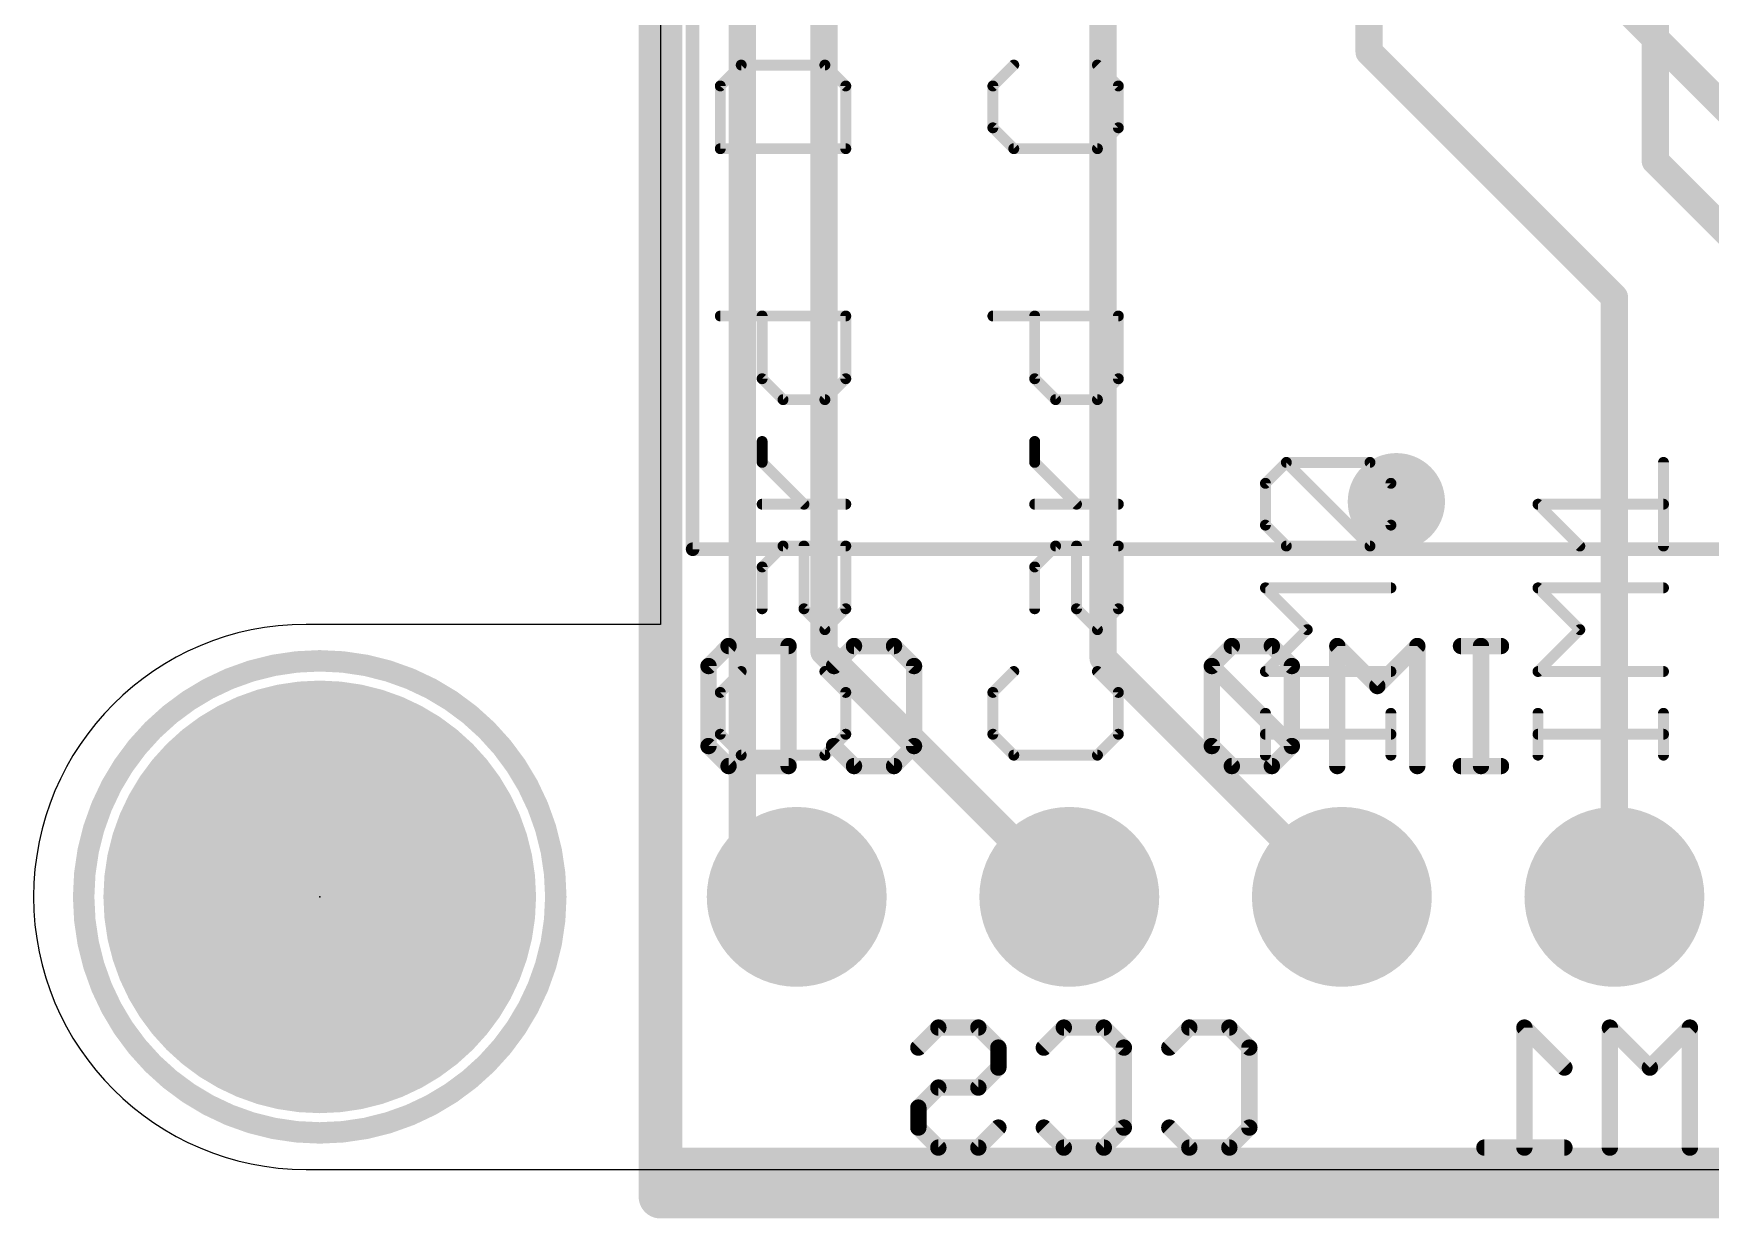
# Model space of a CAD drawing. Extents: x -31.2 to 31.2, y -41.1 to 40.8.
# Drawn here: x -31.24 to -15.61, y -41.1 to -30.05 of the extents above; entities that cross this region are included whole.
import ezdxf

# ---------------------------------------------------------------- set-up
doc = ezdxf.new("R2010")
doc.units = 0
for name, color, linetype in [('1', 12, 'CONTINUOUS'), ('16', 132, 'CONTINUOUS'), ('17', 110, 'CONTINUOUS'), ('18', 110, 'CONTINUOUS'), ('20', 53, 'CONTINUOUS'), ('21', 40, 'CONTINUOUS'), ('22', 6, 'CONTINUOUS'), ('23', 40, 'CONTINUOUS'), ('41', 12, 'CONTINUOUS'), ('51', 253, 'CONTINUOUS')]:
    doc.layers.add(name, color=color, linetype=linetype)

# ---------------------------------------------------------------- blocks, each defined once
blk = doc.blocks.new('RECT')
blk.add_solid([(-0.5, -0.5), (0.5, -0.5), (-0.5, 0.5), (0.5, 0.5)])
blk = doc.blocks.new('ROUNDP')
at = {"const_width": 0.5}
blk.add_lwpolyline([(0, -0.25, 1), (0, 0.25, 1), (0, -0.25)], format="xyb", dxfattribs=at)
blk = doc.blocks.new('ROUNDV')
at = {"const_width": 0.5}
blk.add_lwpolyline([(0, -0.25, 1), (0, 0.25, 1), (0, -0.25)], format="xyb", dxfattribs=at)

msp = doc.modelspace()

# ---------------------------------------------------------------- linework, layer by layer
at = {"layer": '1'}
for points, const_width in [([(-25.4, 40.64), (-25.4, -40.64)], 0.4064), ([(-24.638, -37.592), (-24.638, 13.462)], 0.254), ([(-23.876, -35.814), (-23.876, -15.367)], 0.254), ([(-21.275, -35.875), (-21.275, -26.985)], 0.254), ([(-18.796, -30.226), (-18.796, -27.305)], 0.254), ([(-16.129, -31.242), (-16.129, -27.686)], 0.254), ([(-16.51, -32.512), (-18.796, -30.226)], 0.254), ([(-13.97, -33.401), (-16.129, -31.242)], 0.254), ([(-16.51, -38.1), (-16.51, -32.512)], 0.254), ([(-21.59, -38.1), (-23.876, -35.814)], 0.254), ([(-19.05, -38.1), (-21.275, -35.875)], 0.254), ([(-24.13, -38.1), (-24.638, -37.592)], 0.254), ([(-25.4, -40.64), (25.4, -40.64)], 0.4064)]:
    msp.add_lwpolyline(points, dxfattribs=dict(at, const_width=const_width))
for points, const_width in [([(-18.7511, -30.1811, 1), (-18.8409, -30.2709)], 0.127), ([(-18.8595, -30.226, 1), (-18.7325, -30.226)], 0.127), ([(-16.0841, -31.1971, 1), (-16.1739, -31.2869)], 0.127), ([(-16.1925, -31.242, 1), (-16.0655, -31.242)], 0.127), ([(-16.4465, -32.512, 1), (-16.5735, -32.512)], 0.127), ([(-16.5549, -32.5569, 1), (-16.4651, -32.4671)], 0.127), ([(-23.8311, -35.7691, 1), (-23.9209, -35.8589)], 0.127), ([(-23.9395, -35.814, 1), (-23.8125, -35.814)], 0.127), ([(-21.2301, -35.8301, 1), (-21.3199, -35.9199)], 0.127), ([(-21.3385, -35.875, 1), (-21.2115, -35.875)], 0.127), ([(-24.5931, -37.5471, 1), (-24.6829, -37.6369)], 0.127), ([(-24.7015, -37.592, 1), (-24.5745, -37.592)], 0.127), ([(-24.1749, -38.1449, 1), (-24.0851, -38.0551)], 0.127), ([(-21.6349, -38.1449, 1), (-21.5451, -38.0551)], 0.127), ([(-19.0949, -38.1449, 1), (-19.0051, -38.0551)], 0.127), ([(-16.5735, -38.1, 1), (-16.4465, -38.1)], 0.127), ([(-25.4, -40.5384, 1), (-25.4, -40.7416)], 0.2032), ([(-25.5016, -40.64, 1), (-25.2984, -40.64)], 0.2032)]:
    msp.add_lwpolyline(points, format="xyb", dxfattribs=dict(at, const_width=const_width))
at = {"layer": '16'}
for points, const_width in [([(-25.4, 40.386), (-25.4, -40.894)], 0.4064), ([(-24.765, -21.463), (-10.16, -36.068)], 0.254), ([(-25.4, -40.894), (25.4, -40.894)], 0.4064)]:
    msp.add_lwpolyline(points, dxfattribs=dict(at, const_width=const_width))
at = {"layer": '16', "const_width": 0.2032}
for points in [[(-25.4, -40.7924, 1), (-25.4, -40.9956)], [(-25.5016, -40.894, 1), (-25.2984, -40.894)]]:
    msp.add_lwpolyline(points, format="xyb", dxfattribs=at)
at = {"layer": '20'}
for p, q in [((-25.4, 35.56), (-25.4, -35.56)), ((-25.4, -35.56), (-28.702, -35.56)), ((-28.702, -40.64), (28.702, -40.64))]:
    msp.add_line(p, q, dxfattribs=at)
for start, end in [(90, 180), (180, 270)]:
    msp.add_arc((-28.702, -38.1), 2.54, start, end, dxfattribs=at)
at = {"layer": '21', "const_width": 0.1016}
for points in [[(-24.6473, -30.3475), (-24.8422, -30.5424)], [(-23.8677, -30.3475), (-24.6473, -30.3475)], [(-23.6728, -30.5424), (-23.8677, -30.3475)], [(-22.1073, -30.3475), (-22.3022, -30.5424)], [(-21.1328, -30.5424), (-21.3277, -30.3475)], [(-24.8422, -30.5424), (-24.8422, -31.1271)], [(-23.6728, -31.1271), (-23.6728, -30.5424)], [(-22.3022, -30.5424), (-22.3022, -30.9322)], [(-21.1328, -30.9322), (-21.1328, -30.5424)], [(-22.3022, -30.9322), (-22.1073, -31.1271)], [(-21.3277, -31.1271), (-21.1328, -30.9322)], [(-24.8422, -31.1271), (-23.6728, -31.1271)], [(-22.1073, -31.1271), (-21.3277, -31.1271)], [(-24.8422, -32.6863), (-23.6728, -32.6863)], [(-24.4524, -33.271), (-24.4524, -32.6863)], [(-23.6728, -32.6863), (-23.6728, -33.271)], [(-22.3022, -32.6863), (-21.1328, -32.6863)], [(-21.9124, -33.271), (-21.9124, -32.6863)], [(-21.1328, -32.6863), (-21.1328, -33.271)], [(-24.2575, -33.4659), (-24.4524, -33.271)], [(-23.6728, -33.271), (-23.8677, -33.4659)], [(-21.7175, -33.4659), (-21.9124, -33.271)], [(-21.1328, -33.271), (-21.3277, -33.4659)], [(-23.8677, -33.4659), (-24.2575, -33.4659)], [(-21.3277, -33.4659), (-21.7175, -33.4659)], [(-24.4524, -34.0506), (-24.4524, -33.8557)], [(-21.9124, -34.0506), (-21.9124, -33.8557)], [(-24.0626, -34.4404), (-24.4524, -34.0506)], [(-21.5226, -34.4404), (-21.9124, -34.0506)], [(-19.7622, -34.2455), (-19.5673, -34.0506)], [(-19.5673, -34.0506), (-18.7877, -34.0506)], [(-18.7877, -34.8302), (-19.5673, -34.0506)], [(-18.7877, -34.0506), (-18.5928, -34.2455)], [(-16.0528, -34.8302), (-16.0528, -34.0506)], [(-19.7622, -34.6353), (-19.7622, -34.2455)], [(-18.5928, -34.2455), (-18.5928, -34.6353)], [(-23.6728, -34.4404), (-24.4524, -34.4404)], [(-21.1328, -34.4404), (-21.9124, -34.4404)], [(-16.8324, -34.8302), (-17.2222, -34.4404)], [(-17.2222, -34.4404), (-16.0528, -34.4404)], [(-19.5673, -34.8302), (-19.7622, -34.6353)], [(-18.5928, -34.6353), (-18.7877, -34.8302)], [(-24.4524, -35.0251), (-24.2575, -34.8302)], [(-24.2575, -34.8302), (-23.6728, -34.8302)], [(-24.0626, -35.4149), (-24.0626, -34.8302)], [(-23.6728, -34.8302), (-23.6728, -35.4149)], [(-21.9124, -35.0251), (-21.7175, -34.8302)], [(-21.7175, -34.8302), (-21.1328, -34.8302)], [(-21.5226, -35.4149), (-21.5226, -34.8302)], [(-21.1328, -34.8302), (-21.1328, -35.4149)], [(-18.7877, -34.8302), (-19.5673, -34.8302)], [(-24.4524, -35.4149), (-24.4524, -35.0251)], [(-21.9124, -35.4149), (-21.9124, -35.0251)], [(-19.3724, -35.6098), (-19.7622, -35.22)], [(-19.7622, -35.22), (-18.5928, -35.22)], [(-16.8324, -35.6098), (-17.2222, -35.22)], [(-17.2222, -35.22), (-16.0528, -35.22)], [(-23.8677, -35.6098), (-24.0626, -35.4149)], [(-23.6728, -35.4149), (-23.8677, -35.6098)], [(-21.3277, -35.6098), (-21.5226, -35.4149)], [(-21.1328, -35.4149), (-21.3277, -35.6098)], [(-19.7622, -35.9996), (-19.3724, -35.6098)], [(-17.2222, -35.9996), (-16.8324, -35.6098)], [(-24.6473, -35.9996), (-24.8422, -36.1945)], [(-23.6728, -36.1945), (-23.8677, -35.9996)], [(-22.1073, -35.9996), (-22.3022, -36.1945)], [(-21.1328, -36.1945), (-21.3277, -35.9996)], [(-18.5928, -35.9996), (-19.7622, -35.9996)], [(-16.0528, -35.9996), (-17.2222, -35.9996)], [(-24.8422, -36.1945), (-24.8422, -36.5843)], [(-23.6728, -36.5843), (-23.6728, -36.1945)], [(-22.3022, -36.1945), (-22.3022, -36.5843)], [(-21.1328, -36.5843), (-21.1328, -36.1945)], [(-19.7622, -36.7792), (-19.7622, -36.3894)], [(-18.5928, -36.7792), (-18.5928, -36.3894)], [(-17.2222, -36.7792), (-17.2222, -36.3894)], [(-16.0528, -36.7792), (-16.0528, -36.3894)], [(-24.8422, -36.5843), (-24.6473, -36.7792)], [(-23.8677, -36.7792), (-23.6728, -36.5843)], [(-22.3022, -36.5843), (-22.1073, -36.7792)], [(-21.3277, -36.7792), (-21.1328, -36.5843)], [(-18.5928, -36.5843), (-19.7622, -36.5843)], [(-16.0528, -36.5843), (-17.2222, -36.5843)], [(-24.6473, -36.7792), (-23.8677, -36.7792)], [(-22.1073, -36.7792), (-21.3277, -36.7792)]]:
    msp.add_lwpolyline(points, dxfattribs=at)
at = {"layer": '21'}
for points, const_width in [([(-24.6473, -30.3221, 1), (-24.6473, -30.3729)], 0.0508), ([(-24.6293, -30.3655, 1), (-24.6653, -30.3296)], 0.0508), ([(-23.8497, -30.3296, 1), (-23.8857, -30.3655)], 0.0508), ([(-23.8677, -30.3729, 1), (-23.8677, -30.3221)], 0.0508), ([(-22.0893, -30.3655, 1), (-22.1253, -30.3296)], 0.0508), ([(-21.3097, -30.3296, 1), (-21.3457, -30.3655)], 0.0508), ([(-24.8168, -30.5424, 1), (-24.8676, -30.5424)], 0.0508), ([(-24.8602, -30.5245, 1), (-24.8242, -30.5604)], 0.0508), ([(-23.6474, -30.5424, 1), (-23.6982, -30.5424)], 0.0508), ([(-23.6908, -30.5604, 1), (-23.6548, -30.5245)], 0.0508), ([(-22.2768, -30.5424, 1), (-22.3276, -30.5424)], 0.0508), ([(-22.3202, -30.5245, 1), (-22.2842, -30.5604)], 0.0508), ([(-21.1074, -30.5424, 1), (-21.1582, -30.5424)], 0.0508), ([(-21.1508, -30.5604, 1), (-21.1148, -30.5245)], 0.0508), ([(-22.2842, -30.9143, 1), (-22.3202, -30.9502)], 0.0508), ([(-22.3276, -30.9322, 1), (-22.2768, -30.9322)], 0.0508), ([(-21.1582, -30.9322, 1), (-21.1074, -30.9322)], 0.0508), ([(-21.1148, -30.9502, 1), (-21.1508, -30.9143)], 0.0508), ([(-24.8422, -31.1017, 1), (-24.8422, -31.1525)], 0.0508), ([(-23.6728, -31.1525, 1), (-23.6728, -31.1017)], 0.0508), ([(-22.1073, -31.1017, 1), (-22.1073, -31.1525)], 0.0508), ([(-22.1253, -31.1451, 1), (-22.0893, -31.1092)], 0.0508), ([(-21.3457, -31.1092, 1), (-21.3097, -31.1451)], 0.0508), ([(-21.3277, -31.1525, 1), (-21.3277, -31.1017)], 0.0508), ([(-24.8676, -31.1271, 1), (-24.8168, -31.1271)], 0.0508), ([(-23.6982, -31.1271, 1), (-23.6474, -31.1271)], 0.0508), ([(-24.8422, -32.6609, 1), (-24.8422, -32.7117)], 0.0508), ([(-24.427, -32.6863, 1), (-24.4778, -32.6863)], 0.0508), ([(-23.6474, -32.6863, 1), (-23.6982, -32.6863)], 0.0508), ([(-23.6728, -32.7117, 1), (-23.6728, -32.6609)], 0.0508), ([(-22.3022, -32.6609, 1), (-22.3022, -32.7117)], 0.0508), ([(-21.887, -32.6863, 1), (-21.9378, -32.6863)], 0.0508), ([(-21.1074, -32.6863, 1), (-21.1582, -32.6863)], 0.0508), ([(-21.1328, -32.7117, 1), (-21.1328, -32.6609)], 0.0508), ([(-24.4344, -33.2531, 1), (-24.4704, -33.289)], 0.0508), ([(-24.4778, -33.271, 1), (-24.427, -33.271)], 0.0508), ([(-23.6982, -33.271, 1), (-23.6474, -33.271)], 0.0508), ([(-23.6548, -33.289, 1), (-23.6908, -33.2531)], 0.0508), ([(-21.8944, -33.2531, 1), (-21.9304, -33.289)], 0.0508), ([(-21.9378, -33.271, 1), (-21.887, -33.271)], 0.0508), ([(-21.1582, -33.271, 1), (-21.1074, -33.271)], 0.0508), ([(-21.1148, -33.289, 1), (-21.1508, -33.2531)], 0.0508), ([(-24.2575, -33.4405, 1), (-24.2575, -33.4913)], 0.0508), ([(-24.2755, -33.4839, 1), (-24.2395, -33.4479)], 0.0508), ([(-23.8857, -33.4479, 1), (-23.8497, -33.4839)], 0.0508), ([(-23.8677, -33.4913, 1), (-23.8677, -33.4405)], 0.0508), ([(-21.7175, -33.4405, 1), (-21.7175, -33.4913)], 0.0508), ([(-21.7355, -33.4839, 1), (-21.6995, -33.4479)], 0.0508), ([(-21.3457, -33.4479, 1), (-21.3097, -33.4839)], 0.0508), ([(-21.3277, -33.4913, 1), (-21.3277, -33.4405)], 0.0508), ([(-24.427, -33.8557, 1), (-24.4778, -33.8557)], 0.0508), ([(-21.887, -33.8557, 1), (-21.9378, -33.8557)], 0.0508), ([(-24.4344, -34.0326, 1), (-24.4704, -34.0686)], 0.0508), ([(-24.4778, -34.0506, 1), (-24.427, -34.0506)], 0.0508), ([(-21.8944, -34.0326, 1), (-21.9304, -34.0686)], 0.0508), ([(-21.9378, -34.0506, 1), (-21.887, -34.0506)], 0.0508), ([(-19.5493, -34.0326, 1), (-19.5853, -34.0686)], 0.0508), ([(-19.5673, -34.0252, 1), (-19.5673, -34.076)], 0.0508), ([(-19.5493, -34.0686, 1), (-19.5853, -34.0326)], 0.0508), ([(-18.7697, -34.0326, 1), (-18.8057, -34.0686)], 0.0508), ([(-18.7877, -34.076, 1), (-18.7877, -34.0252)], 0.0508), ([(-16.0274, -34.0506, 1), (-16.0782, -34.0506)], 0.0508), ([(-19.7802, -34.2275, 1), (-19.7442, -34.2635)], 0.0508), ([(-19.7368, -34.2455, 1), (-19.7876, -34.2455)], 0.0508), ([(-18.5674, -34.2455, 1), (-18.6182, -34.2455)], 0.0508), ([(-18.6108, -34.2635, 1), (-18.5748, -34.2275)], 0.0508), ([(-24.4524, -34.415, 1), (-24.4524, -34.4658)], 0.0508), ([(-24.0806, -34.4584, 1), (-24.0446, -34.4224)], 0.0508), ([(-23.6728, -34.4658, 1), (-23.6728, -34.415)], 0.0508), ([(-21.9124, -34.415, 1), (-21.9124, -34.4658)], 0.0508), ([(-21.5406, -34.4584, 1), (-21.5046, -34.4224)], 0.0508), ([(-21.1328, -34.4658, 1), (-21.1328, -34.415)], 0.0508), ([(-17.2042, -34.4224, 1), (-17.2402, -34.4584)], 0.0508), ([(-17.2222, -34.415, 1), (-17.2222, -34.4658)], 0.0508), ([(-16.0528, -34.4658, 1), (-16.0528, -34.415)], 0.0508), ([(-19.7442, -34.6173, 1), (-19.7802, -34.6533)], 0.0508), ([(-19.7876, -34.6353, 1), (-19.7368, -34.6353)], 0.0508), ([(-18.6182, -34.6353, 1), (-18.5674, -34.6353)], 0.0508), ([(-18.5748, -34.6533, 1), (-18.6108, -34.6173)], 0.0508), ([(-24.2575, -34.8048, 1), (-24.2575, -34.8556)], 0.0508), ([(-24.2395, -34.8482, 1), (-24.2755, -34.8122)], 0.0508), ([(-24.0372, -34.8302, 1), (-24.088, -34.8302)], 0.0508), ([(-23.6474, -34.8302, 1), (-23.6982, -34.8302)], 0.0508), ([(-23.6728, -34.8556, 1), (-23.6728, -34.8048)], 0.0508), ([(-21.7175, -34.8048, 1), (-21.7175, -34.8556)], 0.0508), ([(-21.6995, -34.8482, 1), (-21.7355, -34.8122)], 0.0508), ([(-21.4972, -34.8302, 1), (-21.548, -34.8302)], 0.0508), ([(-21.1074, -34.8302, 1), (-21.1582, -34.8302)], 0.0508), ([(-21.1328, -34.8556, 1), (-21.1328, -34.8048)], 0.0508), ([(-19.5673, -34.8048, 1), (-19.5673, -34.8556)], 0.0508), ([(-19.5853, -34.8482, 1), (-19.5493, -34.8122)], 0.0508), ([(-18.8057, -34.8122, 1), (-18.7697, -34.8482)], 0.0508), ([(-18.8057, -34.8482, 1), (-18.7697, -34.8122)], 0.0508), ([(-18.7877, -34.8556, 1), (-18.7877, -34.8048)], 0.0508), ([(-16.8504, -34.8482, 1), (-16.8144, -34.8122)], 0.0508), ([(-16.0782, -34.8302, 1), (-16.0274, -34.8302)], 0.0508), ([(-24.4704, -35.0071, 1), (-24.4344, -35.0431)], 0.0508), ([(-24.427, -35.0251, 1), (-24.4778, -35.0251)], 0.0508), ([(-21.9304, -35.0071, 1), (-21.8944, -35.0431)], 0.0508), ([(-21.887, -35.0251, 1), (-21.9378, -35.0251)], 0.0508), ([(-19.7442, -35.202, 1), (-19.7802, -35.238)], 0.0508), ([(-19.7622, -35.1946, 1), (-19.7622, -35.2454)], 0.0508), ([(-18.5928, -35.2454, 1), (-18.5928, -35.1946)], 0.0508), ([(-17.2042, -35.202, 1), (-17.2402, -35.238)], 0.0508), ([(-17.2222, -35.1946, 1), (-17.2222, -35.2454)], 0.0508), ([(-16.0528, -35.2454, 1), (-16.0528, -35.1946)], 0.0508), ([(-24.4778, -35.4149, 1), (-24.427, -35.4149)], 0.0508), ([(-24.0446, -35.3969, 1), (-24.0806, -35.4329)], 0.0508), ([(-24.088, -35.4149, 1), (-24.0372, -35.4149)], 0.0508), ([(-23.6982, -35.4149, 1), (-23.6474, -35.4149)], 0.0508), ([(-23.6548, -35.4329, 1), (-23.6908, -35.3969)], 0.0508), ([(-21.9378, -35.4149, 1), (-21.887, -35.4149)], 0.0508), ([(-21.5046, -35.3969, 1), (-21.5406, -35.4329)], 0.0508), ([(-21.548, -35.4149, 1), (-21.4972, -35.4149)], 0.0508), ([(-21.1582, -35.4149, 1), (-21.1074, -35.4149)], 0.0508), ([(-21.1148, -35.4329, 1), (-21.1508, -35.3969)], 0.0508), ([(-23.8857, -35.5918, 1), (-23.8497, -35.6278)], 0.0508), ([(-23.8857, -35.6278, 1), (-23.8497, -35.5918)], 0.0508), ([(-21.3457, -35.5918, 1), (-21.3097, -35.6278)], 0.0508), ([(-21.3457, -35.6278, 1), (-21.3097, -35.5918)], 0.0508), ([(-19.3544, -35.6278, 1), (-19.3904, -35.5918)], 0.0508), ([(-19.3904, -35.6278, 1), (-19.3544, -35.5918)], 0.0508), ([(-16.8144, -35.6278, 1), (-16.8504, -35.5918)], 0.0508), ([(-16.8504, -35.6278, 1), (-16.8144, -35.5918)], 0.0508), ([(-28.575, -40.3, 1), (-28.575, -35.9, 1), (-28.575, -40.3)], 0.2), ([(-24.6293, -36.0176, 1), (-24.6653, -35.9816)], 0.0508), ([(-23.8497, -35.9816, 1), (-23.8857, -36.0176)], 0.0508), ([(-22.0893, -36.0176, 1), (-22.1253, -35.9816)], 0.0508), ([(-21.3097, -35.9816, 1), (-21.3457, -36.0176)], 0.0508), ([(-19.7802, -35.9816, 1), (-19.7442, -36.0176)], 0.0508), ([(-19.7622, -35.9742, 1), (-19.7622, -36.025)], 0.0508), ([(-18.5928, -36.025, 1), (-18.5928, -35.9742)], 0.0508), ([(-17.2402, -35.9816, 1), (-17.2042, -36.0176)], 0.0508), ([(-17.2222, -35.9742, 1), (-17.2222, -36.025)], 0.0508), ([(-16.0528, -36.025, 1), (-16.0528, -35.9742)], 0.0508), ([(-24.8602, -36.1765, 1), (-24.8242, -36.2125)], 0.0508), ([(-24.8168, -36.1945, 1), (-24.8676, -36.1945)], 0.0508), ([(-23.6474, -36.1945, 1), (-23.6982, -36.1945)], 0.0508), ([(-23.6908, -36.2125, 1), (-23.6548, -36.1765)], 0.0508), ([(-22.3202, -36.1765, 1), (-22.2842, -36.2125)], 0.0508), ([(-22.2768, -36.1945, 1), (-22.3276, -36.1945)], 0.0508), ([(-21.1074, -36.1945, 1), (-21.1582, -36.1945)], 0.0508), ([(-21.1508, -36.2125, 1), (-21.1148, -36.1765)], 0.0508), ([(-19.7368, -36.3894, 1), (-19.7876, -36.3894)], 0.0508), ([(-18.5674, -36.3894, 1), (-18.6182, -36.3894)], 0.0508), ([(-17.1968, -36.3894, 1), (-17.2476, -36.3894)], 0.0508), ([(-16.0274, -36.3894, 1), (-16.0782, -36.3894)], 0.0508), ([(-24.8242, -36.5663, 1), (-24.8602, -36.6023)], 0.0508), ([(-24.8676, -36.5843, 1), (-24.8168, -36.5843)], 0.0508), ([(-23.6982, -36.5843, 1), (-23.6474, -36.5843)], 0.0508), ([(-23.6548, -36.6023, 1), (-23.6908, -36.5663)], 0.0508), ([(-22.2842, -36.5663, 1), (-22.3202, -36.6023)], 0.0508), ([(-22.3276, -36.5843, 1), (-22.2768, -36.5843)], 0.0508), ([(-21.1582, -36.5843, 1), (-21.1074, -36.5843)], 0.0508), ([(-21.1148, -36.6023, 1), (-21.1508, -36.5663)], 0.0508), ([(-19.7622, -36.5589, 1), (-19.7622, -36.6097)], 0.0508), ([(-18.5928, -36.6097, 1), (-18.5928, -36.5589)], 0.0508), ([(-17.2222, -36.5589, 1), (-17.2222, -36.6097)], 0.0508), ([(-16.0528, -36.6097, 1), (-16.0528, -36.5589)], 0.0508), ([(-24.6473, -36.7538, 1), (-24.6473, -36.8046)], 0.0508), ([(-24.6653, -36.7972, 1), (-24.6293, -36.7612)], 0.0508), ([(-23.8857, -36.7612, 1), (-23.8497, -36.7972)], 0.0508), ([(-23.8677, -36.8046, 1), (-23.8677, -36.7538)], 0.0508), ([(-22.1073, -36.7538, 1), (-22.1073, -36.8046)], 0.0508), ([(-22.1253, -36.7972, 1), (-22.0893, -36.7612)], 0.0508), ([(-21.3457, -36.7612, 1), (-21.3097, -36.7972)], 0.0508), ([(-21.3277, -36.8046, 1), (-21.3277, -36.7538)], 0.0508), ([(-19.7876, -36.7792, 1), (-19.7368, -36.7792)], 0.0508), ([(-18.6182, -36.7792, 1), (-18.5674, -36.7792)], 0.0508), ([(-17.2476, -36.7792, 1), (-17.1968, -36.7792)], 0.0508), ([(-16.0782, -36.7792, 1), (-16.0274, -36.7792)], 0.0508)]:
    msp.add_lwpolyline(points, format="xyb", dxfattribs=dict(at, const_width=const_width))
at = {"layer": '22'}
for points, const_width in [([(-25.1, 34.54), (-25.1, -34.86)], 0.127), ([(-25.1, -34.86), (25.1, -34.86)], 0.127), ([(-24.9519, -35.9487), (-24.7655, -35.7622)], 0.1524), ([(-24.7655, -35.7622), (-24.2062, -35.7622)], 0.1524), ([(-24.2062, -35.7622), (-24.2062, -36.8808)], 0.1524), ([(-23.7825, -35.9487), (-23.5961, -35.7622)], 0.1524), ([(-23.5961, -35.7622), (-23.2232, -35.7622)], 0.1524), ([(-23.2232, -35.7622), (-23.0368, -35.9487)], 0.1524), ([(-20.0753, -35.7622), (-20.2617, -35.9487)], 0.1524), ([(-19.7024, -35.7622), (-20.0753, -35.7622)], 0.1524), ([(-19.516, -35.9487), (-19.7024, -35.7622)], 0.1524), ([(-18.7195, -36.1351), (-19.0923, -35.7622)], 0.1524), ([(-19.0923, -35.7622), (-19.0923, -36.8808)], 0.1524), ([(-18.3466, -35.7622), (-18.7195, -36.1351)], 0.1524), ([(-18.3466, -36.8808), (-18.3466, -35.7622)], 0.1524), ([(-17.567, -35.7622), (-17.9399, -35.7622)], 0.1524), ([(-17.7534, -36.8808), (-17.7534, -35.7622)], 0.1524), ([(-24.9519, -36.6944), (-24.9519, -35.9487)], 0.1524), ([(-23.0368, -35.9487), (-23.0368, -36.6944)], 0.1524), ([(-20.2617, -35.9487), (-20.2617, -36.6944)], 0.1524), ([(-19.516, -36.6944), (-20.2617, -35.9487)], 0.1524), ([(-19.516, -36.6944), (-19.516, -35.9487)], 0.1524), ([(-24.7655, -36.8808), (-24.9519, -36.6944)], 0.1524), ([(-23.5961, -36.8808), (-23.7825, -36.6944)], 0.1524), ([(-23.0368, -36.6944), (-23.2232, -36.8808)], 0.1524), ([(-20.2617, -36.6944), (-20.0753, -36.8808)], 0.1524), ([(-19.7024, -36.8808), (-19.516, -36.6944)], 0.1524), ([(-24.2062, -36.8808), (-24.7655, -36.8808)], 0.1524), ([(-23.2232, -36.8808), (-23.5961, -36.8808)], 0.1524), ([(-20.0753, -36.8808), (-19.7024, -36.8808)], 0.1524), ([(-17.567, -36.8808), (-17.9399, -36.8808)], 0.1524), ([(-22.9966, -39.5047), (-22.8102, -39.3182)], 0.1524), ([(-22.8102, -39.3182), (-22.4373, -39.3182)], 0.1524), ([(-22.4373, -39.3182), (-22.2509, -39.5047)], 0.1524), ([(-21.8272, -39.5047), (-21.6408, -39.3182)], 0.1524), ([(-21.6408, -39.3182), (-21.2679, -39.3182)], 0.1524), ([(-21.2679, -39.3182), (-21.0815, -39.5047)], 0.1524), ([(-20.6578, -39.5047), (-20.4714, -39.3182)], 0.1524), ([(-20.4714, -39.3182), (-20.0985, -39.3182)], 0.1524), ([(-20.0985, -39.3182), (-19.9121, -39.5047)], 0.1524), ([(-16.976, -39.6911), (-17.3488, -39.3182)], 0.1524), ([(-17.3488, -39.3182), (-17.3488, -40.4368)], 0.1524), ([(-16.1794, -39.6911), (-16.5523, -39.3182)], 0.1524), ([(-16.5523, -39.3182), (-16.5523, -40.4368)], 0.1524), ([(-15.8066, -39.3182), (-16.1794, -39.6911)], 0.1524), ([(-15.8066, -40.4368), (-15.8066, -39.3182)], 0.1524), ([(-22.2509, -39.5047), (-22.2509, -39.6911)], 0.1524), ([(-21.0815, -39.5047), (-21.0815, -40.2504)], 0.1524), ([(-19.9121, -39.5047), (-19.9121, -40.2504)], 0.1524), ([(-22.2509, -39.6911), (-22.4373, -39.8775)], 0.1524), ([(-22.8102, -39.8775), (-22.9966, -40.0639)], 0.1524), ([(-22.4373, -39.8775), (-22.8102, -39.8775)], 0.1524), ([(-22.9966, -40.0639), (-22.9966, -40.2504)], 0.1524), ([(-22.9966, -40.2504), (-22.8102, -40.4368)], 0.1524), ([(-22.4373, -40.4368), (-22.2509, -40.2504)], 0.1524), ([(-21.6408, -40.4368), (-21.8272, -40.2504)], 0.1524), ([(-21.0815, -40.2504), (-21.2679, -40.4368)], 0.1524), ([(-20.4714, -40.4368), (-20.6578, -40.2504)], 0.1524), ([(-19.9121, -40.2504), (-20.0985, -40.4368)], 0.1524), ([(-22.8102, -40.4368), (-22.4373, -40.4368)], 0.1524), ([(-21.2679, -40.4368), (-21.6408, -40.4368)], 0.1524), ([(-20.0985, -40.4368), (-20.4714, -40.4368)], 0.1524), ([(-16.976, -40.4368), (-17.7217, -40.4368)], 0.1524)]:
    msp.add_lwpolyline(points, dxfattribs=dict(at, const_width=const_width))
for points, const_width in [([(-25.1, -34.8282, 1), (-25.1, -34.8918)], 0.0635), ([(-25.1318, -34.86, 1), (-25.0683, -34.86)], 0.0635), ([(-24.7655, -35.7241, 1), (-24.7655, -35.8003)], 0.0762), ([(-24.7385, -35.7892, 1), (-24.7924, -35.7353)], 0.0762), ([(-24.1681, -35.7622, 1), (-24.2443, -35.7622)], 0.0762), ([(-24.2062, -35.8003, 1), (-24.2062, -35.7241)], 0.0762), ([(-23.5961, -35.7241, 1), (-23.5961, -35.8003)], 0.0762), ([(-23.5691, -35.7892, 1), (-23.623, -35.7353)], 0.0762), ([(-23.1963, -35.7353, 1), (-23.2502, -35.7892)], 0.0762), ([(-23.2232, -35.8003, 1), (-23.2232, -35.7241)], 0.0762), ([(-20.0753, -35.7241, 1), (-20.0753, -35.8003)], 0.0762), ([(-20.0483, -35.7892, 1), (-20.1022, -35.7353)], 0.0762), ([(-19.6755, -35.7353, 1), (-19.7294, -35.7892)], 0.0762), ([(-19.7024, -35.8003, 1), (-19.7024, -35.7241)], 0.0762), ([(-19.0542, -35.7622, 1), (-19.1304, -35.7622)], 0.0762), ([(-19.0654, -35.7353, 1), (-19.1192, -35.7892)], 0.0762), ([(-18.3085, -35.7622, 1), (-18.3847, -35.7622)], 0.0762), ([(-18.3197, -35.7892, 1), (-18.3735, -35.7353)], 0.0762), ([(-17.9399, -35.7241, 1), (-17.9399, -35.8003)], 0.0762), ([(-17.7153, -35.7622, 1), (-17.7915, -35.7622)], 0.0762), ([(-17.567, -35.8003, 1), (-17.567, -35.7241)], 0.0762), ([(-24.9138, -35.9487, 1), (-24.99, -35.9487)], 0.0762), ([(-24.9788, -35.9217, 1), (-24.925, -35.9756)], 0.0762), ([(-23.8094, -35.9217, 1), (-23.7556, -35.9756)], 0.0762), ([(-22.9987, -35.9487, 1), (-23.0749, -35.9487)], 0.0762), ([(-23.0637, -35.9756, 1), (-23.0099, -35.9217)], 0.0762), ([(-20.2236, -35.9487, 1), (-20.2998, -35.9487)], 0.0762), ([(-20.2348, -35.9217, 1), (-20.2886, -35.9756)], 0.0762), ([(-20.2886, -35.9217, 1), (-20.2348, -35.9756)], 0.0762), ([(-19.4779, -35.9487, 1), (-19.5541, -35.9487)], 0.0762), ([(-19.5429, -35.9756, 1), (-19.4891, -35.9217)], 0.0762), ([(-18.7464, -36.1082, 1), (-18.6925, -36.162)], 0.0762), ([(-18.7464, -36.162, 1), (-18.6925, -36.1082)], 0.0762), ([(-24.925, -36.6674, 1), (-24.9788, -36.7213)], 0.0762), ([(-24.99, -36.6944, 1), (-24.9138, -36.6944)], 0.0762), ([(-23.7556, -36.6674, 1), (-23.8094, -36.7213)], 0.0762), ([(-23.0749, -36.6944, 1), (-22.9987, -36.6944)], 0.0762), ([(-23.0099, -36.7213, 1), (-23.0637, -36.6674)], 0.0762), ([(-20.2348, -36.6674, 1), (-20.2886, -36.7213)], 0.0762), ([(-20.2998, -36.6944, 1), (-20.2236, -36.6944)], 0.0762), ([(-19.5541, -36.6944, 1), (-19.4779, -36.6944)], 0.0762), ([(-19.4891, -36.7213, 1), (-19.5429, -36.6674)], 0.0762), ([(-19.5429, -36.7213, 1), (-19.4891, -36.6674)], 0.0762), ([(-24.7655, -36.8427, 1), (-24.7655, -36.9189)], 0.0762), ([(-24.7924, -36.9077, 1), (-24.7385, -36.8539)], 0.0762), ([(-24.2443, -36.8808, 1), (-24.1681, -36.8808)], 0.0762), ([(-24.2062, -36.9189, 1), (-24.2062, -36.8427)], 0.0762), ([(-23.5961, -36.8427, 1), (-23.5961, -36.9189)], 0.0762), ([(-23.623, -36.9077, 1), (-23.5691, -36.8539)], 0.0762), ([(-23.2502, -36.8539, 1), (-23.1963, -36.9077)], 0.0762), ([(-23.2232, -36.9189, 1), (-23.2232, -36.8427)], 0.0762), ([(-20.0753, -36.8427, 1), (-20.0753, -36.9189)], 0.0762), ([(-20.1022, -36.9077, 1), (-20.0483, -36.8539)], 0.0762), ([(-19.7294, -36.8539, 1), (-19.6755, -36.9077)], 0.0762), ([(-19.7024, -36.9189, 1), (-19.7024, -36.8427)], 0.0762), ([(-19.1304, -36.8808, 1), (-19.0542, -36.8808)], 0.0762), ([(-18.3847, -36.8808, 1), (-18.3085, -36.8808)], 0.0762), ([(-17.9399, -36.8427, 1), (-17.9399, -36.9189)], 0.0762), ([(-17.7915, -36.8808, 1), (-17.7153, -36.8808)], 0.0762), ([(-17.567, -36.9189, 1), (-17.567, -36.8427)], 0.0762), ([(-22.8102, -39.2801, 1), (-22.8102, -39.3563)], 0.0762), ([(-22.7832, -39.3452, 1), (-22.8371, -39.2913)], 0.0762), ([(-22.4104, -39.2913, 1), (-22.4643, -39.3452)], 0.0762), ([(-22.4373, -39.3563, 1), (-22.4373, -39.2801)], 0.0762), ([(-21.6408, -39.2801, 1), (-21.6408, -39.3563)], 0.0762), ([(-21.6138, -39.3452, 1), (-21.6677, -39.2913)], 0.0762), ([(-21.241, -39.2913, 1), (-21.2949, -39.3452)], 0.0762), ([(-21.2679, -39.3563, 1), (-21.2679, -39.2801)], 0.0762), ([(-20.4714, -39.2801, 1), (-20.4714, -39.3563)], 0.0762), ([(-20.4444, -39.3452, 1), (-20.4983, -39.2913)], 0.0762), ([(-20.0716, -39.2913, 1), (-20.1255, -39.3452)], 0.0762), ([(-20.0985, -39.3563, 1), (-20.0985, -39.2801)], 0.0762), ([(-17.3219, -39.2913, 1), (-17.3758, -39.3452)], 0.0762), ([(-17.3107, -39.3182, 1), (-17.3869, -39.3182)], 0.0762), ([(-16.5142, -39.3182, 1), (-16.5904, -39.3182)], 0.0762), ([(-16.5254, -39.2913, 1), (-16.5792, -39.3452)], 0.0762), ([(-15.7685, -39.3182, 1), (-15.8447, -39.3182)], 0.0762), ([(-15.7797, -39.3452, 1), (-15.8335, -39.2913)], 0.0762), ([(-23.0235, -39.4777, 1), (-22.9697, -39.5316)], 0.0762), ([(-22.2128, -39.5047, 1), (-22.289, -39.5047)], 0.0762), ([(-22.2778, -39.5316, 1), (-22.224, -39.4777)], 0.0762), ([(-21.8541, -39.4777, 1), (-21.8003, -39.5316)], 0.0762), ([(-21.0434, -39.5047, 1), (-21.1196, -39.5047)], 0.0762), ([(-21.1084, -39.5316, 1), (-21.0546, -39.4777)], 0.0762), ([(-20.6847, -39.4777, 1), (-20.6309, -39.5316)], 0.0762), ([(-19.874, -39.5047, 1), (-19.9502, -39.5047)], 0.0762), ([(-19.939, -39.5316, 1), (-19.8852, -39.4777)], 0.0762), ([(-22.289, -39.6911, 1), (-22.2128, -39.6911)], 0.0762), ([(-22.224, -39.718, 1), (-22.2778, -39.6642)], 0.0762), ([(-17.0029, -39.718, 1), (-16.9491, -39.6642)], 0.0762), ([(-16.2064, -39.6642, 1), (-16.1525, -39.718)], 0.0762), ([(-16.2064, -39.718, 1), (-16.1525, -39.6642)], 0.0762), ([(-22.8102, -39.8394, 1), (-22.8102, -39.9156)], 0.0762), ([(-22.7832, -39.9045, 1), (-22.8371, -39.8506)], 0.0762), ([(-22.4643, -39.8506, 1), (-22.4104, -39.9045)], 0.0762), ([(-22.4373, -39.9156, 1), (-22.4373, -39.8394)], 0.0762), ([(-22.9585, -40.0639, 1), (-23.0347, -40.0639)], 0.0762), ([(-23.0235, -40.037, 1), (-22.9697, -40.0909)], 0.0762), ([(-22.9697, -40.2234, 1), (-23.0235, -40.2773)], 0.0762), ([(-23.0347, -40.2504, 1), (-22.9585, -40.2504)], 0.0762), ([(-22.224, -40.2773, 1), (-22.2778, -40.2234)], 0.0762), ([(-21.8003, -40.2234, 1), (-21.8541, -40.2773)], 0.0762), ([(-21.1196, -40.2504, 1), (-21.0434, -40.2504)], 0.0762), ([(-21.0546, -40.2773, 1), (-21.1084, -40.2234)], 0.0762), ([(-20.6309, -40.2234, 1), (-20.6847, -40.2773)], 0.0762), ([(-19.9502, -40.2504, 1), (-19.874, -40.2504)], 0.0762), ([(-19.8852, -40.2773, 1), (-19.939, -40.2234)], 0.0762), ([(-22.8102, -40.3987, 1), (-22.8102, -40.4749)], 0.0762), ([(-22.8371, -40.4637, 1), (-22.7832, -40.4099)], 0.0762), ([(-22.4643, -40.4099, 1), (-22.4104, -40.4637)], 0.0762), ([(-22.4373, -40.4749, 1), (-22.4373, -40.3987)], 0.0762), ([(-21.6408, -40.3987, 1), (-21.6408, -40.4749)], 0.0762), ([(-21.6677, -40.4637, 1), (-21.6138, -40.4099)], 0.0762), ([(-21.2949, -40.4099, 1), (-21.241, -40.4637)], 0.0762), ([(-21.2679, -40.4749, 1), (-21.2679, -40.3987)], 0.0762), ([(-20.4714, -40.3987, 1), (-20.4714, -40.4749)], 0.0762), ([(-20.4983, -40.4637, 1), (-20.4444, -40.4099)], 0.0762), ([(-20.1255, -40.4099, 1), (-20.0716, -40.4637)], 0.0762), ([(-20.0985, -40.4749, 1), (-20.0985, -40.3987)], 0.0762), ([(-17.7217, -40.3987, 1), (-17.7217, -40.4749)], 0.0762), ([(-17.3869, -40.4368, 1), (-17.3107, -40.4368)], 0.0762), ([(-16.976, -40.4749, 1), (-16.976, -40.3987)], 0.0762), ([(-16.5904, -40.4368, 1), (-16.5142, -40.4368)], 0.0762), ([(-15.8447, -40.4368, 1), (-15.7685, -40.4368)], 0.0762)]:
    msp.add_lwpolyline(points, format="xyb", dxfattribs=dict(at, const_width=const_width))
at = {"layer": '23'}
msp.add_point((-28.575, -38.1), dxfattribs=at)
at = {"layer": '41', "const_width": 2.032}
msp.add_lwpolyline([(-28.575, -39.1, 1), (-28.575, -37.1, 1), (-28.575, -39.1)], format="xyb", dxfattribs=at)

# ---------------------------------------------------------------- block references
at = {"layer": '17', "xscale": 4.016, "yscale": 4.016}
msp.add_blockref('ROUNDP', (-28.575, -38.1), dxfattribs=at)
msp.add_blockref('ROUNDP', (-28.575, -38.1), dxfattribs=at)
at = {"layer": '17', "xscale": 1.6764, "yscale": 1.6764, "rotation": 270}
for p in [(-24.13, -38.1), (-24.13, -38.1), (-21.59, -38.1), (-21.59, -38.1), (-19.05, -38.1), (-19.05, -38.1), (-16.51, -38.1), (-16.51, -38.1)]:
    msp.add_blockref('ROUNDP', p, dxfattribs=at)
at = {"layer": '18', "xscale": 0.9064, "yscale": 0.9064}
msp.add_blockref('ROUNDV', (-18.542, -34.417), dxfattribs=at)
msp.add_blockref('ROUNDV', (-18.542, -34.417), dxfattribs=at)
at = {"layer": '51', "xscale": 0.508, "yscale": 0.508, "rotation": 180}
for p in [(-24.13, -38.1), (-21.59, -38.1), (-19.05, -38.1), (-16.51, -38.1)]:
    msp.add_blockref('RECT', p, dxfattribs=at)

doc.saveas('drawing.dxf')
